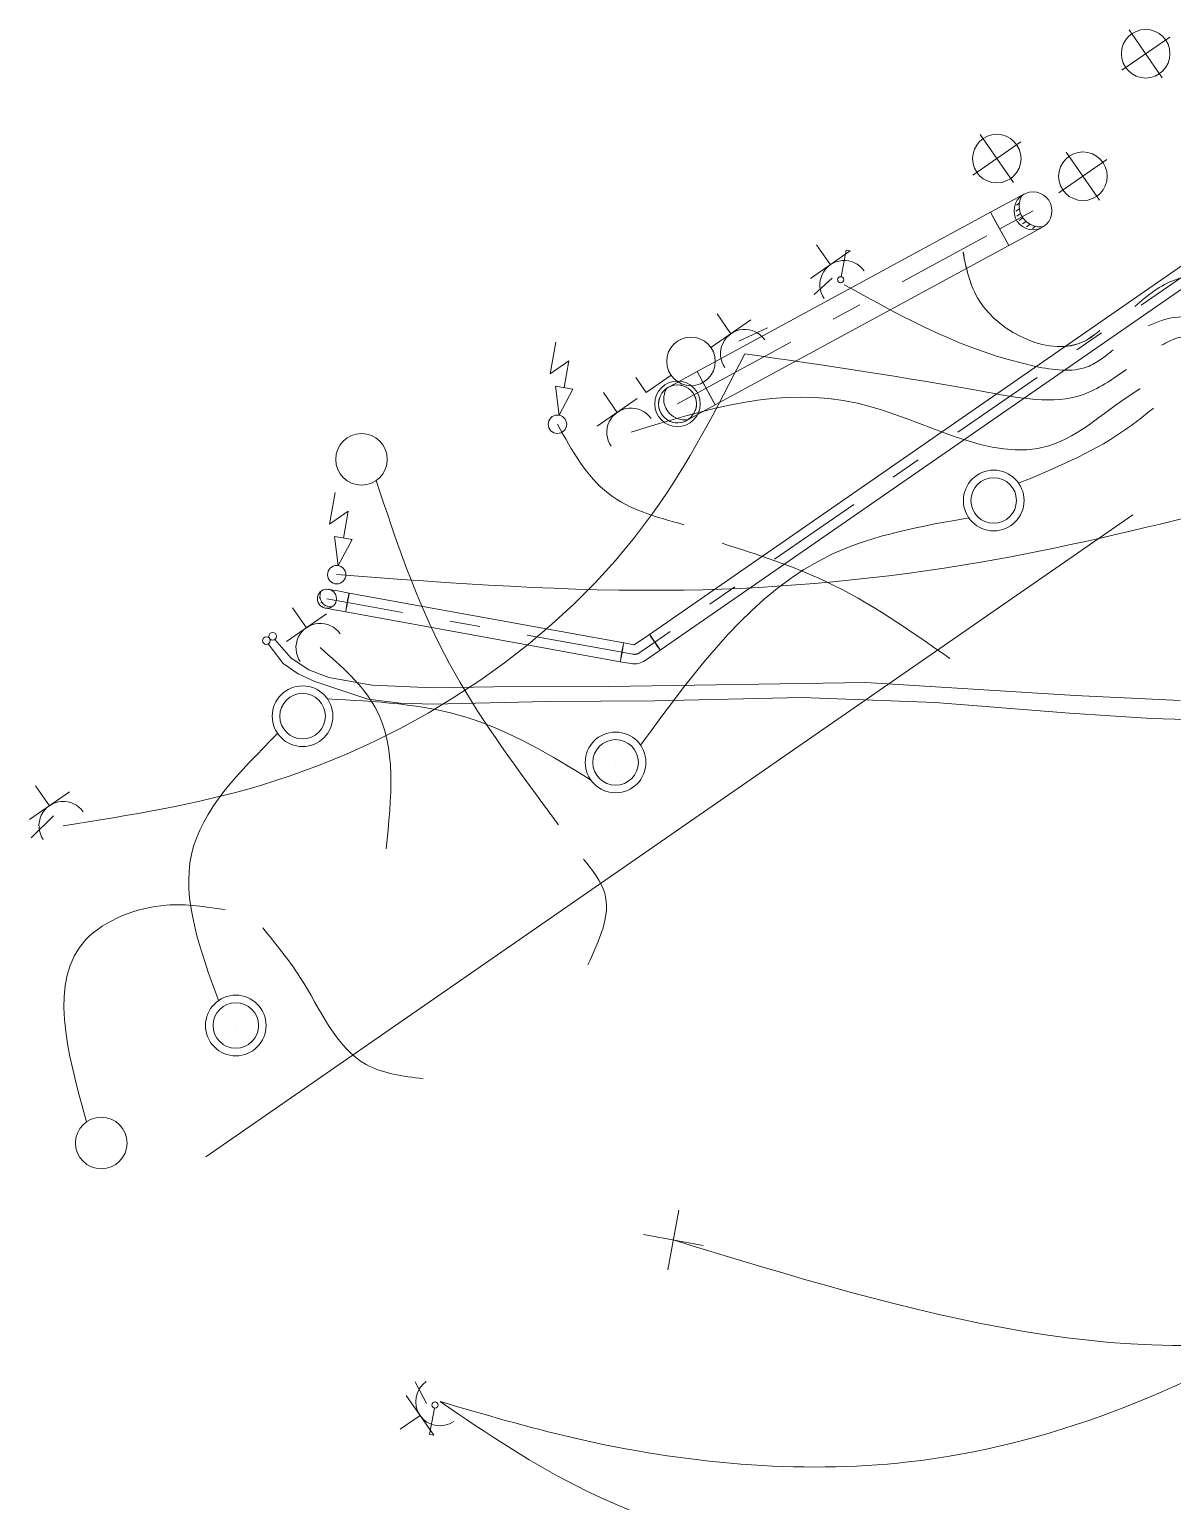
# Model space of a CAD drawing. Header units: metres. Extents: x 2747662.9 to 2747731.3, y 1250221.9 to 1250283.3.
# Drawn here: x 2747662.928 to 2747666.694, y 1250243.837 to 1250248.687 of the extents above; entities that cross this region are included whole.
import ezdxf

# ---------------------------------------------------------------- set-up
doc = ezdxf.new("R2010")
doc.units = ezdxf.units.M
doc.header["$MEASUREMENT"] = 0
for name, pattern in [('EL_Boden', [900, 600, -300]), ('EL_Hohldecke', [1500, 600, -300, 0, -300, 0, -300]), ('STRICHPUNKT2-A0PKIVIE00', [0.635, 0.3175, -0.15875, 0, -0.15875]), ('STRICHPUNKT2-A0PKIVIO00', [0.635, 0.3175, -0.15875, 0, -0.15875]), ('STRICHPUNKT2-A0PKIVIT00', [0.635, 0.3175, -0.15875, 0, -0.15875])]:
    doc.linetypes.add(name, pattern=pattern)
for name, color, linetype in [('___deckendurchbruch', 7, 'Continuous'), ('___elektro', 7, 'Continuous'), ('___lueftung', 7, 'Continuous'), ('___sanitär', 7, 'Continuous')]:
    doc.layers.add(name, color=color, linetype=linetype)

msp = doc.modelspace()

# ---------------------------------------------------------------- linework, layer by layer
at = {"layer": '___deckendurchbruch', "color": 215, "linetype": 'STRICHPUNKT2-A0PKIVIT00', "lineweight": 0, "true_color": 0xa44f91}
for p, q in [((2747666.6604, 1250248.528), (2747666.5511, 1250248.6858)), ((2747666.5268, 1250248.5523), (2747666.6847, 1250248.6616)), ((2747666.0363, 1250248.2067), (2747666.1941, 1250248.3161)), ((2747666.1699, 1250248.1825), (2747666.0605, 1250248.3403)), ((2747666.3199, 1250248.1485), (2747666.4777, 1250248.2579)), ((2747666.4535, 1250248.1243), (2747666.3442, 1250248.2821))]:
    msp.add_line(p, q, dxfattribs=at)
at = {"layer": '___deckendurchbruch', "color": 215, "linetype": 'Continuous', "lineweight": 0, "true_color": 0xa44f91}
for centre in [(2747666.6057, 1250248.6069), (2747666.1152, 1250248.2614), (2747666.3988, 1250248.2032)]:
    msp.add_circle(centre, 0.08, dxfattribs=at)
at = {"layer": '___elektro', "color": 30, "linetype": 'Continuous', "lineweight": 0, "true_color": 0xff8d1c}
for p, q in [((2747665.6324, 1250247.957), (2747665.5009, 1250247.8659)), ((2747665.5211, 1250247.9773), (2747665.5212, 1250247.9773)), ((2747665.5211, 1250247.9773), (2747665.5212, 1250247.9773)), ((2747665.5667, 1250247.9115), (2747665.5211, 1250247.9773)), ((2747665.5211, 1250247.9773), (2747665.5212, 1250247.9773)), ((2747665.5211, 1250247.9773), (2747665.5212, 1250247.9773)), ((2747665.6026, 1250247.872), (2747665.6185, 1250247.9596)), ((2747665.6185, 1250247.9596), (2747665.6324, 1250247.957)), ((2747665.573, 1250247.8672), (2747665.5129, 1250247.8134)), ((2747665.1733, 1250247.6387), (2747665.3049, 1250247.7298)), ((2747665.1935, 1250247.75), (2747665.1936, 1250247.7501)), ((2747665.1935, 1250247.75), (2747665.1936, 1250247.7501)), ((2747665.2391, 1250247.6843), (2747665.1935, 1250247.75)), ((2747665.2391, 1250247.6843), (2747665.2391, 1250247.6843)), ((2747665.3594, 1250247.7037), (2747665.2652, 1250247.6598)), ((2747664.6439, 1250247.5521), (2747664.6628, 1250247.6564)), ((2747665.062, 1250247.6589), (2747665.0621, 1250247.6589)), ((2747665.1733, 1250247.6387), (2747665.1734, 1250247.6387)), ((2747664.7056, 1250247.5948), (2747664.6439, 1250247.5521)), ((2747664.6896, 1250247.5067), (2747664.7056, 1250247.5948)), ((2747664.9596, 1250247.4907), (2747664.9254, 1250247.54)), ((2747665.0418, 1250247.5476), (2747664.9596, 1250247.4907)), ((2747665.0418, 1250247.5476), (2747665.0419, 1250247.5476)), ((2747665.1531, 1250247.5274), (2747665.1532, 1250247.5274)), ((2747664.7184, 1250247.5015), (2747664.6608, 1250247.5119)), ((2747664.6731, 1250247.4159), (2747664.6608, 1250247.5119)), ((2747664.6731, 1250247.4159), (2747664.7184, 1250247.5015)), ((2747664.9304, 1250247.4707), (2747664.7989, 1250247.3796)), ((2747664.8646, 1250247.4252), (2747664.8191, 1250247.491)), ((2747664.8191, 1250247.491), (2747664.8191, 1250247.491)), ((2747664.8191, 1250247.491), (2747664.8191, 1250247.491)), ((2747664.6677, 1250247.3861), (2747664.6677, 1250247.3861)), ((2747663.9736, 1250247.3402), (2747663.9737, 1250247.3403)), ((2747664.0919, 1250247.3188), (2747664.092, 1250247.3188)), ((2747663.9522, 1250247.2219), (2747663.9522, 1250247.222)), ((2747664.0704, 1250247.2005), (2747664.0705, 1250247.2005)), ((2747664.0704, 1250247.2005), (2747664.0705, 1250247.2005)), ((2747664.0704, 1250247.2005), (2747664.0705, 1250247.2005)), ((2747666.048, 1250247.217), (2747666.048, 1250247.217)), ((2747666.1871, 1250247.1917), (2747666.1871, 1250247.1917)), ((2747666.1871, 1250247.1917), (2747666.1871, 1250247.1917)), ((2747663.9165, 1250247.0565), (2747663.9355, 1250247.1609)), ((2747666.1049, 1250247.1348), (2747666.1049, 1250247.1348)), ((2747663.9782, 1250247.0992), (2747663.9165, 1250247.0565)), ((2747663.9622, 1250247.0112), (2747663.9782, 1250247.0992)), ((2747666.0227, 1250247.0778), (2747666.0227, 1250247.0778)), ((2747666.1618, 1250247.0525), (2747666.1619, 1250247.0526)), ((2747663.991, 1250247.0059), (2747663.9334, 1250247.0164)), ((2747663.9457, 1250246.9203), (2747663.9334, 1250247.0164)), ((2747663.9457, 1250246.9203), (2747663.991, 1250247.0059)), ((2747663.9403, 1250246.8905), (2747663.9403, 1250246.8906)), ((2747663.9063, 1250246.7613), (2747663.7747, 1250246.6702)), ((2747663.8405, 1250246.7158), (2747663.795, 1250246.7816)), ((2747663.795, 1250246.7816), (2747663.795, 1250246.7816)), ((2747663.795, 1250246.7816), (2747663.795, 1250246.7816)), ((2747663.7709, 1250246.5064), (2747663.771, 1250246.5064)), ((2747663.9101, 1250246.4812), (2747663.9101, 1250246.4812)), ((2747663.8279, 1250246.4242), (2747663.8279, 1250246.4242)), ((2747663.7457, 1250246.3673), (2747663.7457, 1250246.3673)), ((2747663.7457, 1250246.3673), (2747663.7457, 1250246.3673)), ((2747664.8023, 1250246.3541), (2747664.8023, 1250246.3541)), ((2747663.8848, 1250246.342), (2747663.8849, 1250246.342)), ((2747664.9414, 1250246.3288), (2747664.9415, 1250246.3289)), ((2747664.9414, 1250246.3288), (2747664.9415, 1250246.3289)), ((2747664.8592, 1250246.2719), (2747664.8593, 1250246.2719)), ((2747664.777, 1250246.215), (2747664.7771, 1250246.215)), ((2747663.0596, 1250246.1748), (2747662.928, 1250246.0837)), ((2747662.9938, 1250246.1293), (2747662.9482, 1250246.1951)), ((2747662.9482, 1250246.1951), (2747662.9483, 1250246.1951)), ((2747662.9482, 1250246.1951), (2747662.9483, 1250246.1951)), ((2747664.9162, 1250246.1897), (2747664.9162, 1250246.1897)), ((2747662.9938, 1250246.1293), (2747662.9938, 1250246.1293)), ((2747662.9333, 1250246.0235), (2747663.0076, 1250246.0962)), ((2747663.551, 1250245.4873), (2747663.551, 1250245.4874)), ((2747663.6901, 1250245.4621), (2747663.6902, 1250245.4621)), ((2747663.6901, 1250245.4621), (2747663.6902, 1250245.4621)), ((2747663.6079, 1250245.4051), (2747663.608, 1250245.4052)), ((2747663.5257, 1250245.3482), (2747663.5258, 1250245.3482)), ((2747663.6649, 1250245.3229), (2747663.6649, 1250245.323)), ((2747663.1162, 1250245.0877), (2747663.1163, 1250245.0877)), ((2747663.2345, 1250245.0662), (2747663.2345, 1250245.0662)), ((2747663.0947, 1250244.9694), (2747663.0948, 1250244.9694)), ((2747663.213, 1250244.9479), (2747663.2131, 1250244.9479)), ((2747663.213, 1250244.9479), (2747663.2131, 1250244.9479)), ((2747663.213, 1250244.9479), (2747663.2131, 1250244.9479)), ((2747665.0315, 1250244.6001), (2747665.0672, 1250244.7969)), ((2747665.1477, 1250244.6806), (2747664.9509, 1250244.7163)), ((2747665.0493, 1250244.6985), (2747665.0494, 1250244.6985)), ((2747664.2364, 1250244.1597), (2747664.1991, 1250244.2312)), ((2747664.2605, 1250244.0548), (2747664.1694, 1250244.1863)), ((2747664.2625, 1250244.1448), (2747664.2466, 1250244.0573)), ((2747664.2149, 1250244.1205), (2747664.1492, 1250244.075)), ((2747664.1492, 1250244.075), (2747664.1492, 1250244.075)), ((2747664.1492, 1250244.075), (2747664.1492, 1250244.075)), ((2747664.2466, 1250244.0573), (2747664.2605, 1250244.0548))]:
    msp.add_line(p, q, dxfattribs=at)
at = {"layer": '___elektro', "color": 30, "linetype": 'EL_Boden', "lineweight": 0, "true_color": 0xff8d1c}
msp.add_line((2747666.5634, 1250247.0874), (2747663.5096, 1250244.9721), dxfattribs=at)
msp.add_line((2747666.5634, 1250247.0874), (2747663.5096, 1250244.9721), dxfattribs=at)
at = {"layer": '___elektro', "color": 30, "linetype": 'Continuous', "lineweight": 0, "true_color": 0xff8d1c}
for centre, radius in [((2747665.6008, 1250247.8622), 0.01), ((2747665.1076, 1250247.5932), 0.08), ((2747664.6677, 1250247.3861), 0.0303), ((2747664.022, 1250247.2704), 0.085), ((2747666.1049, 1250247.1348), 0.1), ((2747666.1049, 1250247.1348), 0.075), ((2747663.9403, 1250246.8905), 0.0303), ((2747663.8279, 1250246.4242), 0.1), ((2747663.8279, 1250246.4242), 0.075), ((2747664.8592, 1250246.2719), 0.1), ((2747664.8592, 1250246.2719), 0.075), ((2747663.6079, 1250245.4051), 0.1), ((2747663.6079, 1250245.4051), 0.075), ((2747663.1646, 1250245.0178), 0.085), ((2747664.2643, 1250244.1547), 0.01)]:
    msp.add_circle(centre, radius, dxfattribs=at)
for centre, start, end in [((2747665.6122, 1250247.8457), 34.7099, 214.7099), ((2747665.2847, 1250247.6185), 34.7099, 214.7099), ((2747664.9102, 1250247.3594), 34.7099, 214.7099), ((2747663.8861, 1250246.65), 34.7099, 214.7099), ((2747663.0394, 1250246.0635), 34.7099, 214.7099), ((2747664.2807, 1250244.1661), 124.7099, 304.7099)]:
    msp.add_arc(centre, 0.08, start, end, dxfattribs=at)
for points, knots in [([(2747666.4544, 1250247.6948), (2747666.438, 1250247.6818), (2747666.4216, 1250247.6689), (2747666.4036, 1250247.6597), (2747666.2952, 1250247.6043), (2747666.1265, 1250247.6846), (2747666.0573, 1250247.7934), (2747666.0256, 1250247.8431), (2747666.0148, 1250247.8988), (2747666.0039, 1250247.9545)], [0, 0, 0, 0, 1, 1, 1, 2, 2, 2, 3, 3, 3, 3]), ([(2747666.4544, 1250247.6947), (2747666.438, 1250247.6817), (2747666.4217, 1250247.6688), (2747666.4037, 1250247.6595), (2747666.2952, 1250247.6041), (2747666.1265, 1250247.6845), (2747666.0573, 1250247.7933), (2747666.0257, 1250247.843), (2747666.0148, 1250247.8987), (2747666.004, 1250247.9544)], [0, 0, 0, 0, 1, 1, 1, 2, 2, 2, 3, 3, 3, 3]), ([(2747666.4544, 1250247.6947), (2747666.438, 1250247.6817), (2747666.4217, 1250247.6688), (2747666.4037, 1250247.6595), (2747666.2952, 1250247.6041), (2747666.1265, 1250247.6845), (2747666.0573, 1250247.7933), (2747666.0257, 1250247.843), (2747666.0148, 1250247.8987), (2747666.004, 1250247.9544)], [0, 0, 0, 0, 1, 1, 1, 2, 2, 2, 3, 3, 3, 3]), ([(2747667.8961, 1250247.2535), (2747667.7835, 1250247.2167), (2747667.6708, 1250247.1799), (2747667.5682, 1250247.2009), (2747667.4652, 1250247.222), (2747667.3723, 1250247.3014), (2747667.2863, 1250247.3792), (2747667.1513, 1250247.5012), (2747667.0331, 1250247.6192), (2747666.8706, 1250247.6977), (2747666.8169, 1250247.7236), (2747666.7583, 1250247.7453), (2747666.7023, 1250247.7383), (2747666.6723, 1250247.7345), (2747666.643, 1250247.7226), (2747666.6137, 1250247.7106)], [0, 0, 0, 0, 1, 1, 1, 2, 2, 2, 3, 3, 3, 4, 4, 4, 5, 5, 5, 5]), ([(2747667.9146, 1250247.2267), (2747667.7999, 1250247.1866), (2747667.6852, 1250247.1465), (2747667.5751, 1250247.1616), (2747667.4606, 1250247.1773), (2747667.351, 1250247.2528), (2747667.2565, 1250247.3287), (2747667.1516, 1250247.4131), (2747667.0653, 1250247.498), (2747666.9493, 1250247.5841), (2747666.8764, 1250247.6382), (2747666.7919, 1250247.6927), (2747666.7142, 1250247.6714), (2747666.6952, 1250247.6662), (2747666.6766, 1250247.6564), (2747666.658, 1250247.6467)], [0, 0, 0, 0, 1, 1, 1, 2, 2, 2, 3, 3, 3, 4, 4, 4, 5, 5, 5, 5]), ([(2747665.2098, 1250246.9941), (2747665.3261, 1250246.9569), (2747665.4424, 1250246.9196), (2747665.5517, 1250246.8681), (2747665.6961, 1250246.8001), (2747665.8285, 1250246.7071), (2747665.9608, 1250246.614)], [0, 0, 0, 0, 1, 1, 1, 2, 2, 2, 2]), ([(2747664.7535, 1250245.9532), (2747664.7826, 1250245.9168), (2747664.8117, 1250245.8804), (2747664.8232, 1250245.8411), (2747664.8442, 1250245.769), (2747664.8061, 1250245.6871), (2747664.7679, 1250245.6053)], [0, 0, 0, 0, 1, 1, 1, 2, 2, 2, 2]), ([(2747663.697, 1250245.7265), (2747663.7394, 1250245.6749), (2747663.7818, 1250245.6233), (2747663.8194, 1250245.5644), (2747663.8862, 1250245.4598), (2747663.9376, 1250245.332), (2747664.0371, 1250245.2767), (2747664.0906, 1250245.247), (2747664.158, 1250245.2382), (2747664.2253, 1250245.2295)], [0, 0, 0, 0, 1, 1, 1, 2, 2, 2, 3, 3, 3, 3]), ([(2747665.0493, 1250244.6986), (2747665.8265, 1250244.4604), (2747666.6037, 1250244.2221), (2747667.3004, 1250244.431), (2747667.604, 1250244.522), (2747667.8923, 1250244.6979), (2747668.1794, 1250244.8818), (2747668.3538, 1250244.9935), (2747668.5278, 1250245.1081), (2747668.6391, 1250245.2677), (2747668.7342, 1250245.4042), (2747668.7835, 1250245.5736), (2747668.8328, 1250245.7431)], [0, 0, 0, 0, 1, 1, 1, 2, 2, 2, 3, 3, 3, 4, 4, 4, 4]), ([(2747664.2807, 1250244.1661), (2747664.4264, 1250244.1234), (2747664.572, 1250244.0807), (2747664.7211, 1250244.0462), (2747665.0819, 1250243.9625), (2747665.4627, 1250243.9266), (2747665.8232, 1250243.967), (2747666.7518, 1250244.0712), (2747667.5465, 1250244.6825), (2747668.3412, 1250245.2938)], [0, 0, 0, 0, 1, 1, 1, 2, 2, 2, 3, 3, 3, 3])]:
    msp.add_open_spline(points, degree=3, knots=knots, dxfattribs=at)
at = {"layer": '___elektro', "color": 30, "linetype": 'EL_Hohldecke', "lineweight": 0, "true_color": 0xff8d1c}
for points, knots in [([(2747666.7487, 1250247.8737), (2747666.7336, 1250247.8704), (2747666.7185, 1250247.867), (2747666.7041, 1250247.8621), (2747666.6538, 1250247.8451), (2747666.6116, 1250247.8098), (2747666.5694, 1250247.7745)], [0, 0, 0, 0, 1, 1, 1, 2, 2, 2, 2]), ([(2747666.4986, 1250247.6309), (2747666.4713, 1250247.6092), (2747666.444, 1250247.5874), (2747666.4134, 1250247.5757), (2747666.362, 1250247.5561), (2747666.3014, 1250247.5646), (2747666.2431, 1250247.5769), (2747666.0082, 1250247.6264), (2747665.8102, 1250247.7361), (2747665.6122, 1250247.8459)], [0, 0, 0, 0, 1, 1, 1, 2, 2, 2, 3, 3, 3, 3]), ([(2747666.5429, 1250247.567), (2747666.4957, 1250247.534), (2747666.4485, 1250247.501), (2747666.3973, 1250247.4835), (2747666.3008, 1250247.4506), (2747666.19, 1250247.4722), (2747666.0818, 1250247.4919), (2747665.8049, 1250247.5423), (2747665.5447, 1250247.5805), (2747665.2846, 1250247.6186)], [0, 0, 0, 0, 1, 1, 1, 2, 2, 2, 3, 3, 3, 3]), ([(2747664.9101, 1250247.3596), (2747665.1567, 1250247.4364), (2747665.4032, 1250247.5134), (2747665.6565, 1250247.4551), (2747665.8738, 1250247.4051), (2747666.096, 1250247.2556), (2747666.2864, 1250247.3145), (2747666.3879, 1250247.3458), (2747666.4805, 1250247.4365), (2747666.578, 1250247.4974), (2747666.5811, 1250247.4993), (2747666.5841, 1250247.5012), (2747666.5872, 1250247.503)], [0, 0, 0, 0, 1, 1, 1, 2, 2, 2, 3, 3, 3, 4, 4, 4, 4]), ([(2747666.6315, 1250247.4391), (2747666.5969, 1250247.4117), (2747666.5623, 1250247.3843), (2747666.5261, 1250247.3596), (2747666.4222, 1250247.2889), (2747666.3046, 1250247.2403), (2747666.1871, 1250247.1918)], [0, 0, 0, 0, 1, 1, 1, 2, 2, 2, 2]), ([(2747664.6677, 1250247.3861), (2747664.7156, 1250247.2997), (2747664.7635, 1250247.2133), (2747664.8356, 1250247.1577), (2747664.9039, 1250247.1051), (2747664.9939, 1250247.0801), (2747665.0839, 1250247.0551)], [0, 0, 0, 0, 1, 1, 1, 2, 2, 2, 2]), ([(2747664.0704, 1250247.2005), (2747664.1356, 1250247.0049), (2747664.2007, 1250246.8093), (2747664.2951, 1250246.6284), (2747664.383, 1250246.4598), (2747664.4964, 1250246.3039), (2747664.6095, 1250246.1499), (2747664.63, 1250246.122), (2747664.6504, 1250246.0941), (2747664.6709, 1250246.0663)], [0, 0, 0, 0, 1, 1, 1, 2, 2, 2, 3, 3, 3, 3]), ([(2747666.0227, 1250247.0778), (2747665.8664, 1250247.05), (2747665.7102, 1250247.0221), (2747665.5743, 1250246.9587), (2747665.3129, 1250246.8366), (2747665.1272, 1250246.5827), (2747664.9414, 1250246.3288)], [0, 0, 0, 0, 1, 1, 1, 2, 2, 2, 2]), ([(2747666.0227, 1250247.0778), (2747665.8664, 1250247.05), (2747665.7102, 1250247.0221), (2747665.5743, 1250246.9587), (2747665.3129, 1250246.8366), (2747665.1272, 1250246.5827), (2747664.9414, 1250246.3288)], [0, 0, 0, 0, 1, 1, 1, 2, 2, 2, 2]), ([(2747664.777, 1250246.215), (2747664.6452, 1250246.2952), (2747664.5133, 1250246.3754), (2747664.3704, 1250246.4198), (2747664.2246, 1250246.4651), (2747664.0674, 1250246.4731), (2747663.9101, 1250246.4812)], [0, 0, 0, 0, 1, 1, 1, 2, 2, 2, 2]), ([(2747664.777, 1250246.215), (2747664.6452, 1250246.2952), (2747664.5133, 1250246.3754), (2747664.3704, 1250246.4198), (2747664.2246, 1250246.4651), (2747664.0674, 1250246.4731), (2747663.9101, 1250246.4812)], [0, 0, 0, 0, 1, 1, 1, 2, 2, 2, 2]), ([(2747663.7457, 1250246.3673), (2747663.62, 1250246.2413), (2747663.4943, 1250246.1154), (2747663.4618, 1250245.9688), (2747663.4293, 1250245.8221), (2747663.4902, 1250245.6547), (2747663.551, 1250245.4873)], [0, 0, 0, 0, 1, 1, 1, 2, 2, 2, 2]), ([(2747663.7457, 1250246.3673), (2747663.62, 1250246.2413), (2747663.4943, 1250246.1154), (2747663.4618, 1250245.9688), (2747663.4293, 1250245.8221), (2747663.4902, 1250245.6547), (2747663.551, 1250245.4873)], [0, 0, 0, 0, 1, 1, 1, 2, 2, 2, 2]), ([(2747663.1162, 1250245.0877), (2747663.0516, 1250245.3211), (2747662.987, 1250245.5546), (2747663.1143, 1250245.6883), (2747663.1754, 1250245.7525), (2747663.2807, 1250245.7937), (2747663.3795, 1250245.8014), (2747663.4457, 1250245.8065), (2747663.5091, 1250245.7965), (2747663.5724, 1250245.7865)], [0, 0, 0, 0, 1, 1, 1, 2, 2, 2, 3, 3, 3, 3])]:
    msp.add_open_spline(points, degree=3, knots=knots, dxfattribs=at)
at = {"layer": '___elektro', "color": 30, "linetype": 'EL_Boden', "lineweight": 0, "true_color": 0xff8d1c}
for points, knots in [([(2747665.2847, 1250247.6185), (2747665.1922, 1250247.4375), (2747665.0996, 1250247.2565), (2747664.9812, 1250247.0917), (2747664.6755, 1250246.6663), (2747664.1972, 1250246.3485), (2747663.6922, 1250246.1969), (2747663.4778, 1250246.1324), (2747663.2586, 1250246.098), (2747663.0394, 1250246.0635)], [0, 0, 0, 0, 1, 1, 1, 2, 2, 2, 3, 3, 3, 3]), ([(2747667.5533, 1250247.4181), (2747667.4557, 1250247.3522), (2747667.358, 1250247.2862), (2747667.2527, 1250247.2367), (2747667.1255, 1250247.1769), (2747666.9872, 1250247.1409), (2747666.8494, 1250247.106), (2747666.5873, 1250247.0398), (2747666.3268, 1250246.9775), (2747666.0623, 1250246.9318), (2747665.7403, 1250246.8762), (2747665.4124, 1250246.8451), (2747665.0851, 1250246.8397), (2747664.703, 1250246.8334), (2747664.3216, 1250246.862), (2747663.9403, 1250246.8907)], [0, 0, 0, 0, 1, 1, 1, 2, 2, 2, 3, 3, 3, 4, 4, 4, 5, 5, 5, 5]), ([(2747663.8861, 1250246.65), (2747663.9564, 1250246.5884), (2747664.0267, 1250246.5268), (2747664.0676, 1250246.4524), (2747664.1387, 1250246.323), (2747664.1208, 1250246.155), (2747664.1028, 1250245.9869)], [0, 0, 0, 0, 1, 1, 1, 2, 2, 2, 2]), ([(2747664.2807, 1250244.1662), (2747664.4353, 1250244.0611), (2747664.5899, 1250243.956), (2747664.7621, 1250243.8722), (2747665.0893, 1250243.713), (2747665.48, 1250243.6309), (2747665.7229, 1250243.3969), (2747665.9291, 1250243.1982), (2747666.0287, 1250242.8901), (2747666.1283, 1250242.582)], [0, 0, 0, 0, 1, 1, 1, 2, 2, 2, 3, 3, 3, 3])]:
    msp.add_open_spline(points, degree=3, knots=knots, dxfattribs=at)
at = {"layer": '___lueftung', "color": 152, "linetype": 'Continuous', "lineweight": 0, "true_color": 0x0365dd}
for p, q in [((2747666.1232, 1250248.1), (2747666.0947, 1250248.0846)), ((2747666.1497, 1250248.1144), (2747666.1232, 1250248.1)), ((2747666.1724, 1250248.1268), (2747666.1497, 1250248.1144)), ((2747666.1899, 1250248.1362), (2747666.1724, 1250248.1268)), ((2747666.1795, 1250248.1083), (2747666.1896, 1250248.1153)), ((2747666.1795, 1250248.1083), (2747666.1896, 1250248.1153)), ((2747666.2008, 1250248.1422), (2747666.1899, 1250248.1362)), ((2747666.2046, 1250248.1442), (2747666.2008, 1250248.1422)), ((2747666.0947, 1250248.0846), (2747665.1278, 1250247.5595)), ((2747666.1544, 1250247.9747), (2747666.0947, 1250248.0846)), ((2747666.1122, 1250248.0524), (2747666.0947, 1250248.0846)), ((2747666.1369, 1250248.0069), (2747666.1122, 1250248.0524)), ((2747666.1779, 1250248.0882), (2747666.1894, 1250248.0962)), ((2747666.1779, 1250248.0882), (2747666.1894, 1250248.0962)), ((2747666.1815, 1250248.0717), (2747666.1936, 1250248.08)), ((2747666.1815, 1250248.0717), (2747666.1936, 1250248.08)), ((2747666.1888, 1250248.0577), (2747666.201, 1250248.0662)), ((2747666.1888, 1250248.0577), (2747666.201, 1250248.0662)), ((2747666.1993, 1250248.046), (2747666.2114, 1250248.0544)), ((2747666.1993, 1250248.046), (2747666.2114, 1250248.0544)), ((2747666.2344, 1250248.0893), (2747666.2344, 1250248.0893)), ((2747666.1544, 1250247.9747), (2747666.1369, 1250248.0069)), ((2747666.2093, 1250248.0046), (2747666.1828, 1250247.9902)), ((2747666.2321, 1250248.0169), (2747666.2093, 1250248.0046)), ((2747666.2135, 1250248.0368), (2747666.225, 1250248.0448)), ((2747666.2135, 1250248.0368), (2747666.225, 1250248.0448)), ((2747666.2495, 1250248.0264), (2747666.2321, 1250248.0169)), ((2747666.2329, 1250248.0312), (2747666.243, 1250248.0382)), ((2747666.2329, 1250248.0312), (2747666.243, 1250248.0382)), ((2747666.2605, 1250248.0323), (2747666.2495, 1250248.0264)), ((2747666.2642, 1250248.0344), (2747666.2605, 1250248.0323)), ((2747665.1875, 1250247.4496), (2747666.1544, 1250247.9747)), ((2747666.1828, 1250247.9902), (2747666.1544, 1250247.9747)), ((2747665.0279, 1250247.5052), (2747665.1278, 1250247.5595)), ((2747665.1875, 1250247.4496), (2747665.1278, 1250247.5595)), ((2747665.1453, 1250247.5273), (2747665.1278, 1250247.5595)), ((2747665.17, 1250247.4818), (2747665.1453, 1250247.5273)), ((2747665.0033, 1250247.471), (2747665.0012, 1250247.4614)), ((2747665.0012, 1250247.4614), (2747665.0033, 1250247.471)), ((2747665.0068, 1250247.4802), (2747665.0033, 1250247.471)), ((2747665.0033, 1250247.471), (2747665.0068, 1250247.4802)), ((2747665.0117, 1250247.4887), (2747665.0068, 1250247.4802)), ((2747665.0068, 1250247.4802), (2747665.0117, 1250247.4887)), ((2747665.0179, 1250247.4963), (2747665.0117, 1250247.4887)), ((2747665.0117, 1250247.4887), (2747665.0179, 1250247.4963)), ((2747665.0252, 1250247.5028), (2747665.0179, 1250247.4963)), ((2747665.0179, 1250247.4963), (2747665.0252, 1250247.5028)), ((2747665.0334, 1250247.5082), (2747665.0252, 1250247.5028)), ((2747665.0252, 1250247.5028), (2747665.0334, 1250247.5082)), ((2747665.0423, 1250247.5122), (2747665.0334, 1250247.5082)), ((2747665.0334, 1250247.5082), (2747665.0423, 1250247.5122)), ((2747665.0518, 1250247.5147), (2747665.0423, 1250247.5122)), ((2747665.0423, 1250247.5122), (2747665.0518, 1250247.5147)), ((2747665.0616, 1250247.5157), (2747665.0518, 1250247.5147)), ((2747665.0518, 1250247.5147), (2747665.0616, 1250247.5157)), ((2747665.0714, 1250247.5152), (2747665.0616, 1250247.5157)), ((2747665.0616, 1250247.5157), (2747665.0714, 1250247.5152)), ((2747665.081, 1250247.5132), (2747665.0714, 1250247.5152)), ((2747665.0714, 1250247.5152), (2747665.081, 1250247.5132)), ((2747665.0901, 1250247.5097), (2747665.081, 1250247.5132)), ((2747665.081, 1250247.5132), (2747665.0901, 1250247.5097)), ((2747665.0986, 1250247.5048), (2747665.0901, 1250247.5097)), ((2747665.0901, 1250247.5097), (2747665.0986, 1250247.5048)), ((2747665.1062, 1250247.4986), (2747665.0986, 1250247.5048)), ((2747665.0986, 1250247.5048), (2747665.1062, 1250247.4986)), ((2747665.1128, 1250247.4913), (2747665.1062, 1250247.4986)), ((2747665.1062, 1250247.4986), (2747665.1128, 1250247.4913)), ((2747665.1181, 1250247.4831), (2747665.1128, 1250247.4913)), ((2747665.1128, 1250247.4913), (2747665.1181, 1250247.4831)), ((2747665.1221, 1250247.4741), (2747665.1181, 1250247.4831)), ((2747665.1181, 1250247.4831), (2747665.1221, 1250247.4741)), ((2747665.1247, 1250247.4647), (2747665.1221, 1250247.4741)), ((2747665.1221, 1250247.4741), (2747665.1247, 1250247.4647)), ((2747665.1875, 1250247.4496), (2747665.17, 1250247.4818)), ((2747665.0012, 1250247.4614), (2747665.0007, 1250247.4516)), ((2747665.0007, 1250247.4516), (2747665.0012, 1250247.4614)), ((2747665.0007, 1250247.4516), (2747665.0018, 1250247.4419)), ((2747665.0018, 1250247.4419), (2747665.0007, 1250247.4516)), ((2747665.0018, 1250247.4419), (2747665.0043, 1250247.4324)), ((2747665.0043, 1250247.4324), (2747665.0018, 1250247.4419)), ((2747665.0043, 1250247.4324), (2747665.0083, 1250247.4234)), ((2747665.0083, 1250247.4234), (2747665.0043, 1250247.4324)), ((2747665.0083, 1250247.4234), (2747665.0136, 1250247.4152)), ((2747665.0136, 1250247.4152), (2747665.0083, 1250247.4234)), ((2747665.0632, 1250247.4533), (2747665.0632, 1250247.4533)), ((2747665.0875, 1250247.3954), (2747665.1875, 1250247.4496)), ((2747665.1147, 1250247.4179), (2747665.1196, 1250247.4264)), ((2747665.1196, 1250247.4264), (2747665.1147, 1250247.4179)), ((2747665.1196, 1250247.4264), (2747665.1231, 1250247.4355)), ((2747665.1231, 1250247.4355), (2747665.1196, 1250247.4264)), ((2747665.1231, 1250247.4355), (2747665.1252, 1250247.4451)), ((2747665.1252, 1250247.4451), (2747665.1231, 1250247.4355)), ((2747665.1257, 1250247.4549), (2747665.1247, 1250247.4647)), ((2747665.1247, 1250247.4647), (2747665.1257, 1250247.4549)), ((2747665.1252, 1250247.4451), (2747665.1257, 1250247.4549)), ((2747665.1257, 1250247.4549), (2747665.1252, 1250247.4451)), ((2747665.0136, 1250247.4152), (2747665.0202, 1250247.4079)), ((2747665.0202, 1250247.4079), (2747665.0136, 1250247.4152)), ((2747665.0202, 1250247.4079), (2747665.0278, 1250247.4018)), ((2747665.0278, 1250247.4018), (2747665.0202, 1250247.4079)), ((2747665.0278, 1250247.4018), (2747665.0363, 1250247.3968)), ((2747665.0363, 1250247.3968), (2747665.0278, 1250247.4018)), ((2747665.0363, 1250247.3968), (2747665.0455, 1250247.3933)), ((2747665.0455, 1250247.3933), (2747665.0363, 1250247.3968)), ((2747665.0455, 1250247.3933), (2747665.0551, 1250247.3913)), ((2747665.0551, 1250247.3913), (2747665.0455, 1250247.3933)), ((2747665.0551, 1250247.3913), (2747665.0649, 1250247.3908)), ((2747665.0649, 1250247.3908), (2747665.0551, 1250247.3913)), ((2747665.0649, 1250247.3908), (2747665.0746, 1250247.3918)), ((2747665.0746, 1250247.3918), (2747665.0649, 1250247.3908)), ((2747665.0746, 1250247.3918), (2747665.0841, 1250247.3943)), ((2747665.0841, 1250247.3943), (2747665.0746, 1250247.3918)), ((2747665.0841, 1250247.3943), (2747665.093, 1250247.3983)), ((2747665.093, 1250247.3983), (2747665.0841, 1250247.3943)), ((2747665.093, 1250247.3983), (2747665.1013, 1250247.4037)), ((2747665.1013, 1250247.4037), (2747665.093, 1250247.3983)), ((2747665.1013, 1250247.4037), (2747665.1085, 1250247.4102)), ((2747665.1085, 1250247.4102), (2747665.1013, 1250247.4037)), ((2747665.1085, 1250247.4102), (2747665.1147, 1250247.4179)), ((2747665.1147, 1250247.4179), (2747665.1085, 1250247.4102))]:
    msp.add_line(p, q, dxfattribs=at)
at = {"layer": '___lueftung', "color": 152, "linetype": 'STRICHPUNKT2-A0PKIVIE00', "lineweight": 0, "true_color": 0x0365dd}
for p, q in [((2747666.2344, 1250248.0893), (2747666.1246, 1250248.0296)), ((2747665.1577, 1250247.5046), (2747666.1246, 1250248.0296)), ((2747665.1577, 1250247.5046), (2747665.0632, 1250247.4533))]:
    msp.add_line(p, q, dxfattribs=at)
at = {"layer": '___lueftung', "color": 152, "linetype": 'Continuous', "lineweight": 0, "true_color": 0x0365dd}
for centre, radius in [((2747666.2344, 1250248.0893), 0.0625), ((2747666.2344, 1250248.0893), 0.0625), ((2747665.0632, 1250247.4533), 0.075), ((2747665.0632, 1250247.4533), 0.075), ((2747665.0632, 1250247.4533), 0.0625)]:
    msp.add_circle(centre, radius, dxfattribs=at)
for centre in [(2747666.2572, 1250248.1051), (2747666.2572, 1250248.1051), (2747666.2572, 1250248.1051), (2747665.086, 1250247.4691)]:
    msp.add_arc(centre, 0.0684, 148.6622, 280.7576, dxfattribs=at)
at = {"layer": '___sanitär', "color": 106, "linetype": 'Continuous', "lineweight": 0, "true_color": 0x008a1e}
for p, q in [((2747666.8342, 1250247.9848), (2747664.9706, 1250246.6939)), ((2747666.87, 1250247.933), (2747665.0064, 1250246.6421)), ((2747663.9138, 1250246.8423), (2747663.9148, 1250246.8421)), ((2747663.9148, 1250246.8421), (2747663.9179, 1250246.8416)), ((2747663.9179, 1250246.8416), (2747663.9227, 1250246.8407)), ((2747663.9227, 1250246.8407), (2747663.929, 1250246.8395)), ((2747663.929, 1250246.8395), (2747663.9364, 1250246.8382)), ((2747663.9364, 1250246.8382), (2747663.9443, 1250246.8368)), ((2747663.8826, 1250246.8128), (2747663.8855, 1250246.8148)), ((2747663.8881, 1250246.7974), (2747663.8913, 1250246.7997)), ((2747663.9082, 1250246.8113), (2747663.9082, 1250246.8113)), ((2747663.9443, 1250246.8368), (2747663.9812, 1250246.8301)), ((2747664.886, 1250246.6658), (2747663.9812, 1250246.8301)), ((2747663.9005, 1250246.7869), (2747663.9034, 1250246.7889)), ((2747663.9025, 1250246.7803), (2747663.9036, 1250246.7801)), ((2747663.9036, 1250246.7801), (2747663.9066, 1250246.7796)), ((2747663.9066, 1250246.7796), (2747663.9114, 1250246.7787)), ((2747663.9114, 1250246.7787), (2747663.9178, 1250246.7776)), ((2747663.9178, 1250246.7776), (2747663.9251, 1250246.7762)), ((2747663.9251, 1250246.7762), (2747663.9331, 1250246.7748)), ((2747663.9331, 1250246.7748), (2747663.9699, 1250246.7681)), ((2747664.8748, 1250246.6038), (2747663.9699, 1250246.7681)), ((2747664.9706, 1250246.6939), (2747664.9209, 1250246.6595)), ((2747664.9209, 1250246.6595), (2747664.886, 1250246.6658)), ((2747664.9096, 1250246.5975), (2747664.8747, 1250246.6038)), ((2747665.0065, 1250246.6421), (2747664.9568, 1250246.6077))]:
    msp.add_line(p, q, dxfattribs=at)
at = {"layer": '___sanitär', "color": 106, "linetype": 'STRICHPUNKT2-A0PKIVIO00', "lineweight": 0, "true_color": 0x008a1e}
for p, q in [((2747666.8521, 1250247.9589), (2747664.9885, 1250246.668)), ((2747663.9082, 1250246.8113), (2747663.9387, 1250246.8058)), ((2747663.9387, 1250246.8058), (2747663.9756, 1250246.7991)), ((2747664.8804, 1250246.6348), (2747663.9755, 1250246.7991)), ((2747664.9885, 1250246.668), (2747664.9388, 1250246.6336)), ((2747664.9153, 1250246.6285), (2747664.8803, 1250246.6348))]:
    msp.add_line(p, q, dxfattribs=at)
at = {"layer": '___sanitär', "color": 106, "linetype": 'Continuous', "lineweight": 0, "true_color": 0x008a1e, "flags": 128}
for points in [[(2747666.8941, 1250246.4091), (2747666.6243, 1250246.4161), (2747666.3543, 1250246.4344), (2747665.9119, 1250246.4691), (2747665.4733, 1250246.4863), (2747664.989, 1250246.4748), (2747664.633, 1250246.4723), (2747664.2583, 1250246.4639), (2747664.1499, 1250246.4668), (2747664.0431, 1250246.4805), (2747663.8687, 1250246.5383), (2747663.8134, 1250246.5641), (2747663.764, 1250246.5982), (2747663.7147, 1250246.6622)], [(2747666.7198, 1250246.476), (2747666.3737, 1250246.4925), (2747665.6833, 1250246.5348), (2747664.8366, 1250246.5218), (2747664.4564, 1250246.5213), (2747664.2586, 1250246.5179), (2747664.0572, 1250246.526), (2747663.914, 1250246.5515), (2747663.8481, 1250246.5772), (2747663.7901, 1250246.6157), (2747663.7364, 1250246.6771)]]:
    msp.add_lwpolyline(points, dxfattribs=at)
at = {"layer": '___sanitär', "color": 106, "linetype": 'Continuous', "lineweight": 0, "true_color": 0x008a1e}
for centre, radius in [((2747663.9082, 1250246.8113), 0.0315), ((2747663.7294, 1250246.6875), 0.0125), ((2747663.7088, 1250246.6732), 0.0125)]:
    msp.add_circle(centre, radius, dxfattribs=at)
for centre, radius, start, end in [((2747663.9197, 1250246.8193), 0.0345, 148.6622, 280.7576), ((2747664.9209, 1250246.6595), 0.063, 259.7126, 304.7072)]:
    msp.add_arc(centre, radius, start, end, dxfattribs=at)
at = {"layer": '___sanitär', "color": 106, "linetype": 'STRICHPUNKT2-A0PKIVIO00', "lineweight": 0, "true_color": 0x008a1e}
msp.add_arc((2747664.9209, 1250246.6595), 0.0315, 259.7126, 304.7072, dxfattribs=at)
at = {"layer": '___sanitär', "color": 106, "linetype": 'Continuous', "lineweight": 0, "true_color": 0x008a1e}
for centre, major_axis in [((2747663.9755, 1250246.7991), (0.0056, 0.031)), ((2747663.9756, 1250246.7991), (0.0056, 0.031)), ((2747664.9885, 1250246.668), (-0.0179, 0.0259)), ((2747664.9885, 1250246.668), (-0.0179, 0.0259)), ((2747664.8803, 1250246.6348), (0.0056, 0.031)), ((2747664.8804, 1250246.6348), (0.0056, 0.031))]:
    msp.add_ellipse(centre, major_axis=major_axis, ratio=0.014998, dxfattribs=at)

doc.saveas('drawing.dxf')
